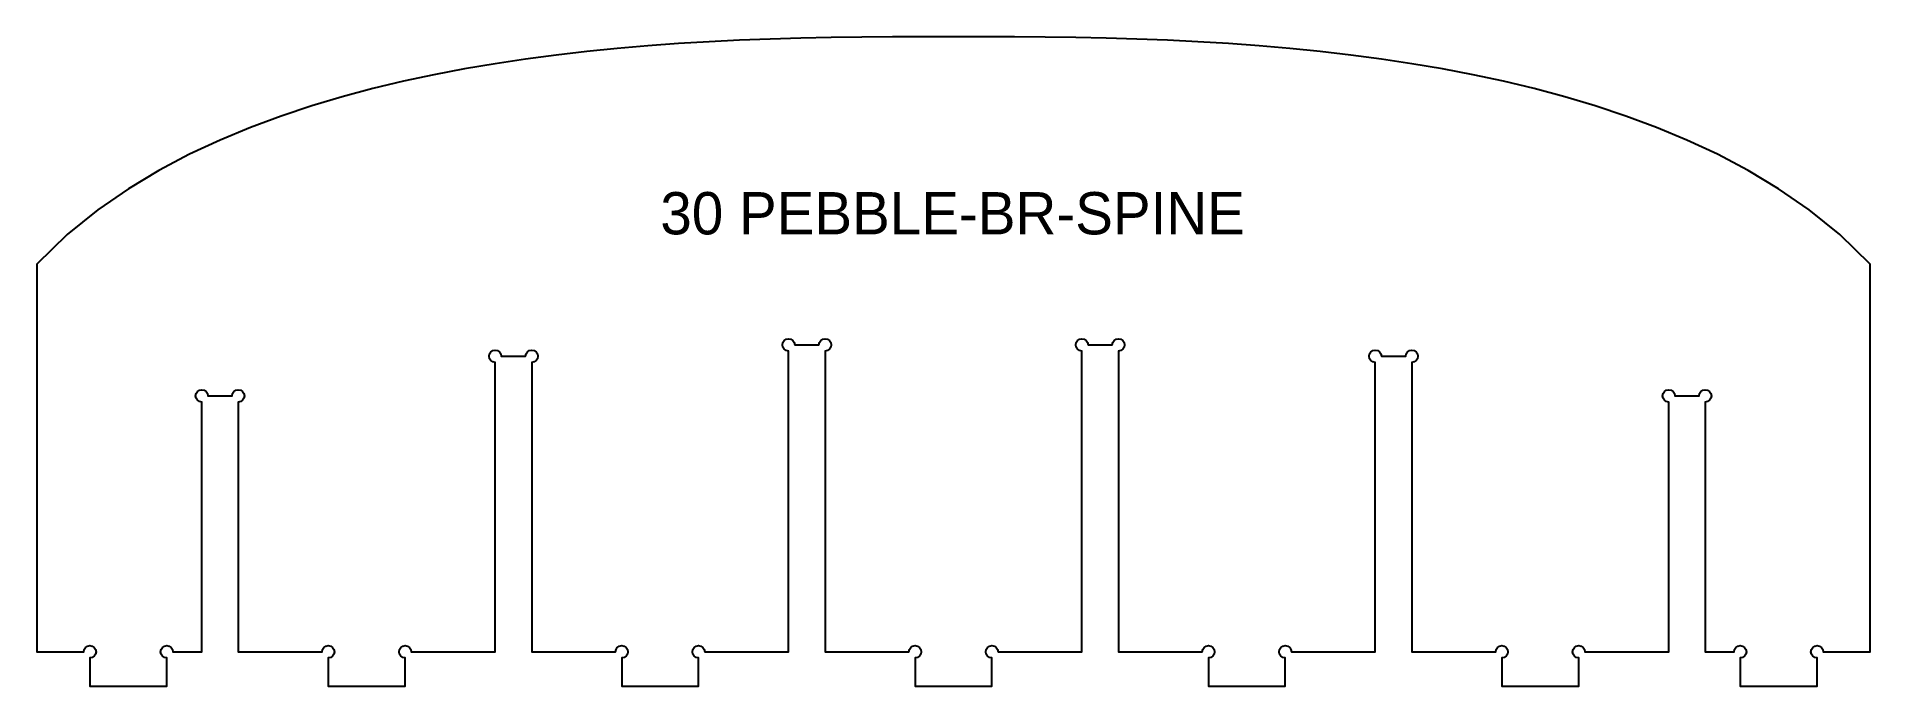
# Model space of a CAD drawing. Header units: millimetres. Extents: x 0 to 954, y 0 to 338.
import ezdxf
from ezdxf.enums import TextEntityAlignment as Align

# ---------------------------------------------------------------- set-up
doc = ezdxf.new("R2010")
doc.units = ezdxf.units.MM
doc.layers.add('CUT', color=1, linetype='Continuous')
doc.layers.add('ENGRAVE-LABEL', color=3, linetype='Continuous')

msp = doc.modelspace()

# ---------------------------------------------------------------- linework, layer by layer
at = {"layer": 'CUT'}
msp.add_lwpolyline([(31.8, 247.921), (15.9, 235.0676), (0, 219.6268), (0, 18), (24.5, 18, -2.41421356), (27.7, 14.8), (27.7, 0), (67.7, 0), (67.7, 14.8, -2.41421356), (70.9, 18), (85.9, 18), (85.9, 147.9098, -2.41421356), (89.1, 151.1098), (101.7, 151.1098, -2.41421356), (104.9, 147.9098), (104.9, 18), (148.52, 18, -2.41421356), (151.72, 14.8), (151.72, 0), (191.72, 0), (191.72, 14.8, -2.41421356), (194.92, 18), (238.54, 18), (238.54, 168.5023, -2.41421356), (241.74, 171.7023), (254.34, 171.7023, -2.41421356), (257.54, 168.5023), (257.54, 18), (301.16, 18, -2.41421356), (304.36, 14.8), (304.36, 0), (344.36, 0), (344.36, 14.8, -2.41421356), (347.56, 18), (391.18, 18), (391.18, 174.4502, -2.41421356), (394.38, 177.6502), (406.98, 177.6502, -2.41421356), (410.18, 174.4502), (410.18, 18), (453.8, 18, -2.41421356), (457, 14.8), (457, 0), (497, 0), (497, 14.8, -2.41421356), (500.2, 18), (543.82, 18), (543.82, 174.4502, -2.41421356), (547.02, 177.6502), (559.62, 177.6502, -2.41421356), (562.82, 174.4502), (562.82, 18), (606.44, 18, -2.41421356), (609.64, 14.8), (609.64, 0), (649.64, 0), (649.64, 14.8, -2.41421356), (652.84, 18), (696.46, 18), (696.46, 168.5023, -2.41421356), (699.66, 171.7023), (712.26, 171.7023, -2.41421356), (715.46, 168.5023), (715.46, 18), (759.08, 18, -2.41421356), (762.28, 14.8), (762.28, 0), (802.28, 0), (802.28, 14.8, -2.41421356), (805.48, 18), (849.1, 18), (849.1, 147.9098, -2.41421356), (852.3, 151.1098), (864.9, 151.1098, -2.41421356), (868.1, 147.9098), (868.1, 18), (883.1, 18, -2.41421356), (886.3, 14.8), (886.3, 0), (926.3, 0), (926.3, 14.8, -2.41421356), (929.5, 18), (954, 18), (954, 219.6268), (938.1, 235.0676), (922.2, 247.921), (906.3, 258.8988), (890.4, 268.4322), (874.5, 276.8059), (858.6, 284.2196), (842.7, 290.8196), (826.8, 296.717), (810.9, 301.999), (795, 306.7353), (779.1, 310.9828), (763.2, 314.789), (747.3, 318.1941), (731.4, 321.2325), (715.5, 323.9341), (699.6, 326.3254), (683.7, 328.4301), (667.8, 330.2693), (651.9, 331.8628), (636, 333.2287), (620.1, 334.384), (604.2, 335.3452), (588.3, 336.1281), (572.4, 336.7485), (556.5, 337.222), (540.6, 337.5649), (524.7, 337.7942), (508.8, 337.9283), (492.9, 337.9882), (477, 338), (461.1, 337.9882), (445.2, 337.9283), (429.3, 337.7942), (413.4, 337.5649), (397.5, 337.222), (381.6, 336.7485), (365.7, 336.1281), (349.8, 335.3452), (333.9, 334.384), (318, 333.2287), (302.1, 331.8628), (286.2, 330.2693), (270.3, 328.4301), (254.4, 326.3254), (238.5, 323.9341), (222.6, 321.2325), (206.7, 318.1941), (190.8, 314.789), (174.9, 310.9828), (159, 306.7353), (143.1, 301.999), (127.2, 296.717), (111.3, 290.8196), (95.4, 284.2196), (79.5, 276.8059), (63.6, 268.4322), (47.7, 258.8988)], format="xyb", close=True, dxfattribs=at)

# ---------------------------------------------------------------- texts
at = {"layer": 'ENGRAVE-LABEL'}
msp.add_text('30 PEBBLE-BR-SPINE', height=22, dxfattribs=at).set_placement((476.5381, 246.1396), align=Align.MIDDLE_CENTER)

doc.saveas('drawing.dxf')
